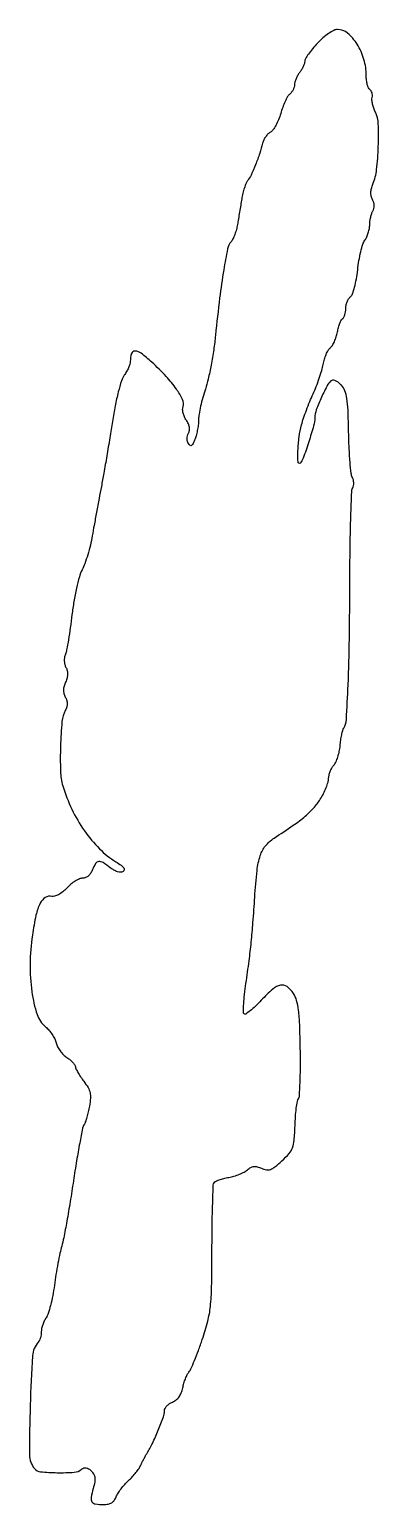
# Model space of a CAD drawing. Extents: x 1 to 103, y 0 to 431.
import ezdxf

# ---------------------------------------------------------------- set-up
doc = ezdxf.new("R2010")
doc.units = 0

msp = doc.modelspace()

# ---------------------------------------------------------------- linework, layer by layer
msp.add_lwpolyline([(84.75, 427.011231, 0.015289), (83.314001, 425.388387, 0.019674), (82.101562, 423.808222, 0.017831), (81.204484, 422.437413, 0.136798), (81, 421.704005, -0.077698), (80.899742, 421.062719, -0.028173), (80.568717, 420.200315, -0.02713), (80.093727, 419.281393, -0.029068), (79.531803, 418.44113, 0.034141), (78.967464, 417.578457, 0.028295), (78.485547, 416.592112, 0.029208), (78.147142, 415.633939, 0.065485), (78.031803, 414.872445, -0.069375), (77.919161, 414.165761, -0.043422), (77.60533, 413.387684, -0.042833), (77.153414, 412.660075, -0.059237), (76.624641, 412.103443, 0.089317), (76.012542, 411.376601, 0.021334), (75.281429, 409.969127, 0.021256), (74.569046, 408.255197, 0.019607), (73.983361, 406.440571, -0.027562), (73.370995, 404.641648, -0.030071), (72.579252, 402.974343, -0.031488), (71.734424, 401.645837, -0.112985), (70.981091, 400.98988, 0.073128), (70.276544, 400.468163, 0.042604), (69.59589, 399.663746, 0.041576), (69.038738, 398.721482, 0.054546), (68.703793, 397.780307, -0.022464), (67.863505, 394.834194, -0.014452), (66.639595, 391.498532, -0.013173), (65.337167, 388.476409, -0.061273), (64.33736, 386.866168, 0.071271), (63.870335, 386.079474, 0.019635), (63.369978, 384.726312, 0.019419), (62.91816, 383.131551, 0.019181), (62.589318, 381.5, -0.000366), (62.298762, 379.713884, -0.000237), (61.959952, 377.646875, -0.000238), (61.626945, 375.627299, -0.000451), (61.356316, 374, -0.024796), (61.039246, 372.549991, -0.0224), (60.57133, 371.0875, -0.023028), (60.032811, 369.815525, -0.063609), (59.50595, 369, 0.124205), (58.47162, 366.877712, 0.010213), (57.324328, 360.778116, 0.011354), (56.141053, 352.547628, 0.005035), (54.936317, 341.640815, -0.011919), (54.413271, 337.436743, -0.009668), (53.658282, 332.956605, -0.009797), (52.801111, 328.852106, -0.024871), (51.973845, 325.92236, 0.013516), (51.218255, 323.461494, 0.012713), (50.579817, 320.912858, 0.01279), (50.129427, 318.625869, 0.042242), (50, 317.096645, -0.028441), (49.923855, 315.759065, -0.017053), (49.689384, 314.184611, -0.01705), (49.347974, 312.628938, -0.028304), (48.942584, 311.348984, -0.017471), (48.368569, 309.984699, -0.130915), (47.924003, 309.449929, -0.325965), (47.491514, 309.455687, -0.093698), (47.012359, 309.980002, -0.080761), (46.733762, 310.653162, -0.058679), (46.641379, 311.459998, -0.056981), (46.739265, 312.292394, -0.065217), (47.022216, 313.041512, 0.085331), (47.306557, 313.89625, 0.079055), (47.300194, 314.820797, 0.068297), (46.993019, 315.810137, 0.043423), (46.388385, 316.85589, -0.050239), (45.850198, 317.816645, -0.043742), (45.484226, 318.910747, -0.046042), (45.331546, 319.968541, -0.089906), (45.439947, 320.810791, 0.189429), (45.302644, 322.854271, 0.042805), (43.519077, 325.918884, 0.034776), (40.5161, 329.616099, 0.018281), (36.31576, 333.792697, 0.021746), (33.240289, 336.396416, 0.158945), (31.446623, 337.038549, 0.333941), (30.389525, 336.290142, 0.07517), (30.015313, 333.972506, -0.075876), (29.892355, 333.217725, -0.025225), (29.492948, 332.167415, -0.024447), (28.926207, 331.031279, -0.025512), (28.258553, 329.972506, 0.077349), (27.459748, 328.3571, 0.013545), (26.526537, 325.08407, 0.013901), (25.608063, 321.031287, 0.010252), (24.808945, 316.5, -0.002162), (24.042884, 311.703702, -0.001578), (23.151902, 306.38125, -0.001594), (22.275348, 301.341571, -0.003518), (21.566644, 297.5, 0.001093), (20.897462, 293.968725, 0.000753), (20.153884, 289.964112, 0.000759), (19.450068, 286.108763, 0.001548), (18.911571, 283.079957, -0.015932), (18.34674, 280.359554, -0.013086), (17.57604, 277.49419, -0.013293), (16.728414, 274.897389, -0.033813), (15.939162, 273.079957, 0.05045), (15.152308, 271.089626, 0.013235), (14.305206, 267.760987, 0.013305), (13.538041, 263.899608, 0.013275), (12.9767, 260, -0.00557), (12.490783, 256.211273, -0.00683), (11.949227, 252.684317, -0.005776), (11.420379, 249.737433, -0.047995), (11.039029, 248.435971, 0.058719), (10.784266, 247.492171, 0.048142), (10.731881, 246.448229, 0.048928), (10.878883, 245.433366, 0.067246), (11.216952, 244.576812, -0.066261), (11.593555, 243.628076, -0.068017), (11.704346, 242.622404, -0.06097), (11.542038, 241.53293, -0.039482), (11.106179, 240.333693, 0.039521), (10.660528, 239.107212, 0.063161), (10.50147, 238.005398, 0.068913), (10.626778, 236.969617, 0.058415), (11.030584, 235.942853, -0.052497), (11.434731, 234.949784, -0.071472), (11.568441, 233.993337, -0.071016), (11.427665, 233.033279, -0.051046), (11.015705, 232.029345, 0.101916), (10.057715, 228.798636, 0.01312), (9.63051, 221.553791, 0.01514), (9.613147, 214.264381, 0.065532), (10.295966, 210, 0.039592), (12.938418, 203.162722, 0.040676), (16.60593, 196.892455, 0.04288), (21.007058, 191.627431, 0.058881), (25.835397, 187.792714, -0.01834), (27.341592, 186.783684, -0.079516), (28.099634, 186.025297, -0.203109), (28.235787, 185.432344, -0.213708), (27.900887, 184.938745, -0.14559), (27.216236, 184.753365, -0.067972), (26.300398, 184.901593, -0.055132), (25.254132, 185.351797, -0.037521), (24.177503, 186.075016, 0.025622), (22.057387, 187.57354, 0.170282), (20.814835, 187.860181, 0.229382), (19.879573, 187.271773, 0.048775), (19, 185.5, -0.056576), (18.481264, 184.494668, -0.067182), (17.774561, 183.694655, -0.07496), (16.956376, 183.17776, -0.103821), (16.109517, 183, 0.103776), (15.178179, 182.804595, 0.034932), (13.942811, 182.156009, 0.032994), (12.638571, 181.226361, 0.032276), (11.45773, 180.12684, -0.033073), (10.259811, 179.014975, -0.044482), (9.033057, 178.188019, -0.052004), (7.912435, 177.713817, -0.138927), (7.053108, 177.696363, 0.214386), (5.183766, 177.382017, 0.130498), (3.676911, 175.671868, 0.062695), (2.456129, 172.193498, 0.016381), (1.397222, 166.359395, 0.033677), (0.724345, 157.909269, 0.038509), (1.249519, 149.821764, 0.041902), (2.771299, 143.19047, 0.143854), (5.222337, 139.569711, -0.04245), (6.22824, 138.584873, -0.030803), (7.176581, 137.33621, -0.031353), (7.934322, 136.02882, -0.05749), (8.353367, 134.872706, 0.062565), (8.774477, 133.746573, 0.037552), (9.531287, 132.533737, 0.037074), (10.48091, 131.422332, 0.052443), (11.488255, 130.599653, -0.026884), (12.449776, 129.892989, -0.033011), (13.262175, 129.130758, -0.034941), (13.839397, 128.418993, -0.154088), (14, 127.910225, 0.113889), (14.134903, 127.325651, 0.016503), (14.710284, 126.238046, 0.017981), (15.492155, 124.97857, 0.014522), (16.417987, 123.683278, -0.029211), (17.666258, 121.823805, -0.076965), (18.258599, 120.337213, -0.075187), (18.380821, 118.720528, -0.026952), (18.083885, 116.422937, -0.012473), (17.734662, 114.763021, -0.01303), (17.307545, 113.146806, -0.012788), (16.867259, 111.772308, -0.054554), (16.49715, 110.995389, 0.089161), (16.090134, 109.963562, 0.002954), (15.244781, 105.614076, 0.00554), (14.331067, 100.445507, 0.003819), (13.405821, 94.572452, -0.003319), (12.456716, 88.508502, -0.003853), (11.471033, 82.752533, -0.003437), (10.566034, 77.894573, -0.022855), (9.988267, 75.5, 0.017828), (9.473977, 73.458696, 0.006211), (8.875389, 70.486389, 0.00616), (8.296916, 67.195219, 0.007145), (7.829904, 64.049411, -0.013714), (7.344068, 61.048728, -0.015391), (6.709415, 58.193494, -0.014785), (6.025822, 55.807876, -0.075738), (5.416206, 54.576904, 0.040653), (4.873869, 53.650754, 0.028973), (4.41601, 52.538662, 0.029421), (4.101624, 51.419284, 0.053796), (4, 50.477494, -0.036438), (3.936873, 49.612408, -0.032512), (3.748416, 48.731201, -0.033989), (3.472598, 47.960412, -0.080691), (3.143545, 47.45, 0.168872), (1.45, 43.434007, 0.00847), (0.762279, 28.98043, 0.00832), (0.5599, 14.491954, 0.174245), (2.011844, 10.485728, 0.19897), (3.779259, 9.553737, 0.019485), (8.694821, 9.290558, 0.021303), (13.612736, 9.428664, 0.152486), (15.800188, 10.28545, -0.081691), (16.487727, 10.672686, -0.131058), (17.154235, 10.732353, -0.108669), (17.850131, 10.448061, -0.045299), (18.633387, 9.795184, -0.070734), (19.341436, 8.852424, -0.099229), (19.656822, 7.851061, -0.071867), (19.610575, 6.57322, -0.022438), (19.182427, 4.698526, 0.023638), (18.575028, 2.009268, 0.188297), (18.82006, 0.783941, 0.220585), (19.801803, 0.158856, 0.033202), (22.191418, 0, 0.047023), (23.557747, 0.128782, 0.089023), (24.58733, 0.522836, 0.098042), (25.35164, 1.218717, 0.067135), (25.918652, 2.25, -0.048766), (26.441099, 3.288555, -0.020626), (27.329197, 4.573437, -0.020174), (28.397882, 5.877878, -0.024846), (29.5, 7, 0.020372), (30.603745, 8.103853, 0.017344), (31.677372, 9.353125, 0.017694), (32.575231, 10.559397, 0.046322), (33.103711, 11.5, -0.009026), (33.512931, 12.375201, -0.006201), (34.007008, 13.353125, -0.006253), (34.506248, 14.282978, -0.012636), (34.926853, 15, 0.028461), (36.485446, 17.860651, 0.012983), (38.205949, 21.755093, 0.009911), (39.686643, 25.570218, 0.087823), (40, 27.340475, -0.119166), (40.174116, 28.060661, -0.065426), (40.693061, 28.810976, -0.059405), (41.457147, 29.476241, -0.058662), (42.359355, 29.946527, 0.074465), (43.421141, 30.543205, 0.070365), (44.285154, 31.43484, 0.063413), (44.935471, 32.618165, 0.044645), (45.365294, 34.076468, -0.022859), (45.697532, 35.416076, -0.020611), (46.160555, 36.767718, -0.021119), (46.676867, 37.944422, -0.059322), (47.164598, 38.698329, 0.068758), (47.754292, 39.648538, 0.007141), (48.789968, 42.072131, 0.008765), (49.937188, 45.012201, 0.006907), (51.079057, 48.233183, 0.018585), (52.661919, 53.54313, 0.036646), (53.446501, 57.872376, 0.022369), (53.789296, 63.458176, 0.003314), (53.901501, 74.754464, -0.002801), (53.964809, 81.862197, -0.004344), (54.107106, 87.995373, -0.001429), (54.291019, 93.286751, -0.129713), (54.516184, 94.026186, -0.144178), (54.94837, 94.41361, -0.023439), (55.998686, 94.854692, -0.024183), (57.322101, 95.2675, -0.019195), (58.785079, 95.58793, 0.027652), (60.33602, 95.955203, 0.023564), (61.923998, 96.50789, 0.024237), (63.322594, 97.150188, 0.059807), (64.254062, 97.785326, -0.049932), (65.240805, 98.487008, -0.103026), (66.137526, 98.777257, -0.095456), (67.120687, 98.695834, -0.03866), (68.389192, 98.232442, 0.065926), (69.812303, 97.79866, 0.130089), (70.980425, 97.909399, 0.081698), (72.283494, 98.649059, 0.015565), (74.35689, 100.432782, 0.027085), (76.450179, 102.569742, 0.09083), (77.453329, 104.244175, 0.069753), (77.932457, 106.393716, 0.011762), (78.170913, 110.609004, -0.009938), (78.314701, 113.326556, -0.013171), (78.559684, 115.791097, -0.010519), (78.858837, 117.81907, -0.115233), (79.175075, 118.573452, 0.143885), (79.478389, 119.429289, 0.004234), (79.657305, 123.289196, 0.008157), (79.756174, 127.879208, 0.005498), (79.725923, 133.119645, 0.004948), (79.535193, 140.27112, 0.021601), (79.197987, 144.490195, 0.037091), (78.640444, 147.282239, 0.077447), (77.726947, 149.296193, 0.084636), (75.848205, 151.315776, 0.21751), (73.948556, 151.749145, 0.130066), (71.662281, 150.608609, 0.024897), (68.306468, 147.346753, -0.013891), (66.59723, 145.61062, -0.022992), (65.050725, 144.255742, -0.019343), (63.772584, 143.314423, -0.359798), (63.308156, 143.35851, -0.206653), (63.086301, 143.917484, -0.007565), (63.190948, 146.248154, -0.012704), (63.43139, 149.056625, -0.008454), (63.842984, 152.261757, 0.003867), (64.755212, 158.883982, 0.006925), (65.387031, 164.339105, 0.006495), (65.892622, 170.039164, 0.00296), (66.412422, 177.5, -0.010945), (67.078793, 185.272251, -0.05219), (68.014067, 189.623932, -0.090219), (69.548966, 192.460877, -0.080566), (72.0381, 194.707003, 0.007141), (77.678237, 198.463991, 0.024451), (81.18209, 201.132031, 0.036236), (83.601682, 203.488235, 0.040806), (85.551985, 206.08235, 0.022737), (86.488973, 207.727863, 0.022194), (87.280896, 209.464766, 0.022738), (87.837655, 211.049116, 0.073246), (88, 212.151387, -0.057201), (88.11033, 213.112638, -0.036268), (88.44505, 214.190648, -0.036141), (88.934824, 215.215484, -0.054428), (89.515062, 216.016644, 0.076544), (90.121358, 216.936473, 0.028701), (90.685104, 218.378824, 0.027625), (91.128752, 220.046711, 0.030049), (91.370648, 221.707208, -0.01366), (91.552844, 223.328646, -0.015234), (91.818529, 224.879377, -0.01467), (92.122633, 226.181197, -0.073822), (92.417169, 226.865976, 0.124612), (93.195127, 229.331658, 0.004268), (93.696517, 239.525172, 0.006693), (94.061482, 252.927262, 0.002796), (94.21051, 271, -0.002946), (94.291689, 280.499849, -0.00448), (94.484792, 288.751336, -0.001743), (94.738278, 295.820053, -0.1084), (95.052962, 297.025823, 0.07531), (95.285607, 297.725728, 0.051004), (95.34336, 298.565668, 0.050523), (95.229292, 299.410357, 0.068862), (94.949809, 300.125203, -0.100779), (94.592683, 301.242677, -0.006507), (94.265621, 304.659426, -0.009284), (94.002596, 308.773092, -0.006775), (93.857256, 313.351177, 0.005277), (93.673089, 319.757073, 0.02818), (93.339145, 323.238071, 0.05396), (92.754112, 325.439036, 0.095895), (91.763042, 327.02397, 0.037344), (90.972883, 327.754372, 0.050616), (90.155284, 328.278798, 0.061249), (89.429666, 328.541065, 0.197006), (88.933009, 328.458597, 0.132334), (87.702879, 327.148907, 0.015838), (85.926212, 323.556338, 0.018305), (84.393532, 319.838155, 0.084841), (83.967354, 317.562171, -0.065387), (83.615393, 315.175556, -0.009556), (82.183286, 310.481446, -0.007348), (80.569494, 305.768813, -0.110643), (79.647013, 304.31368, -0.650548), (79.052856, 304.542849, -0.022157), (79.036678, 307.881978, -0.022712), (79.383994, 311.964074, -0.033222), (80.088675, 315.5, -0.016181), (80.663073, 317.386959, -0.007558), (81.522488, 319.79375, -0.00748), (82.500786, 322.293441, -0.010389), (83.456626, 324.5, 0.014291), (84.381474, 326.681517, 0.0111), (85.266042, 329.103296, 0.011256), (85.990354, 331.400065, 0.026492), (86.39999, 333.149517, -0.029281), (86.756499, 334.634727, -0.028622), (87.286204, 336.079772, -0.029863), (87.898478, 337.290233, -0.087742), (88.5, 338, 0.083121), (89.100674, 338.695723, 0.030356), (89.709946, 339.850035, 0.029091), (90.235408, 341.21777, 0.030806), (90.586901, 342.611528, -0.020458), (90.896876, 343.957469, -0.025199), (91.299227, 345.181204, -0.024919), (91.730781, 346.153129, -0.138252), (92.113363, 346.570062, 0.136526), (92.454604, 346.939422, 0.043653), (92.73955, 347.638138, 0.039825), (92.934603, 348.50889, 0.035204), (93, 349.436572, -0.05251), (93.102379, 350.408729, -0.042617), (93.407293, 351.412063, -0.044204), (93.855181, 352.296932, -0.080462), (94.386531, 352.905829, 0.134484), (94.967426, 353.735711, 0.020382), (95.576582, 355.687072, 0.021604), (96.1144, 358.107762, 0.017187), (96.490725, 360.757988, -0.015779), (96.868, 363.469703, -0.017168), (97.407593, 366.076263, -0.016874), (98.018961, 368.266481, -0.076414), (98.604194, 369.452221, 0.047937), (99.140225, 370.398899, 0.029214), (99.59448, 371.602081, 0.029113), (99.907992, 372.859335, 0.045058), (100.015313, 373.972506, -0.030929), (100.088327, 375.046245, -0.025062), (100.294883, 376.182346, -0.025741), (100.592979, 377.213456, -0.057863), (100.945537, 377.946118, 0.081587), (101.254077, 378.673284, 0.067128), (101.34205, 379.512771, 0.06223), (101.203581, 380.40515, 0.05334), (100.846485, 381.286846, -0.063996), (100.462512, 382.295987, -0.064043), (100.346318, 383.369173, -0.056951), (100.504244, 384.542087, -0.036286), (100.938045, 385.850426, 0.069744), (102.02686, 390.054247, 0.019971), (102.527262, 396.782436, 0.018156), (102.513895, 403.439347, 0.10465), (101.658102, 406.8354, -0.0319), (101.186579, 407.977242, -0.029187), (100.84776, 409.203948, -0.03041), (100.676344, 410.335658, -0.078735), (100.731953, 411.156763, 0.06421), (100.797996, 411.838872, 0.063414), (100.689454, 412.518452, 0.069071), (100.430791, 413.093092, 0.114582), (100.055368, 413.46578, -0.153641), (99.647838, 413.937691, -0.037814), (99.310014, 414.9181, -0.035164), (99.077576, 416.153736, -0.028918), (99, 417.493917, 0.070906), (98.319295, 422.269839, 0.068758), (96.329569, 426.720015, 0.078858), (93.554465, 429.915279, 0.176566), (90.575686, 430.998356, 0.120732), (89.532614, 430.74189, 0.029706), (88.00817, 429.82646, 0.028682), (86.338044, 428.53686, 0.025243)], format="xyb", close=True)

doc.saveas('drawing.dxf')
